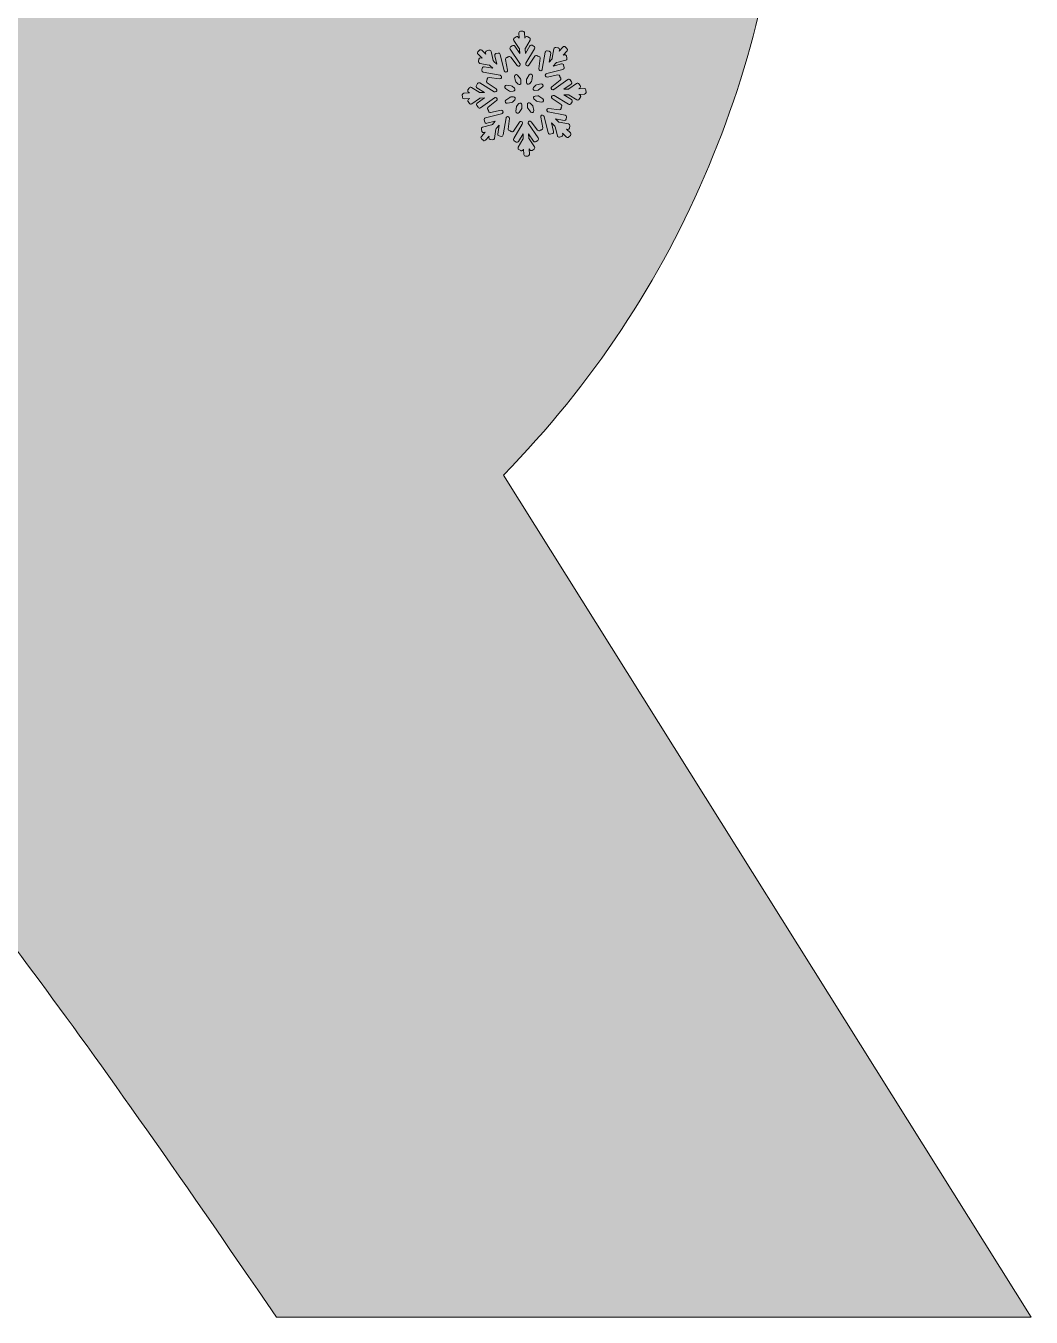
# Model space of a CAD drawing. Header units: millimetres. Extents: x 27 to 196, y -118 to -21.
# Drawn here: x 160.46 to 195.81, y -118.09 to -72.71 of the extents above; entities that cross this region are included whole.
import ezdxf

# ---------------------------------------------------------------- set-up
doc = ezdxf.new("R2010")
doc.units = ezdxf.units.MM
doc.header["$MEASUREMENT"] = 0
doc.layers.add('engraving', color=7, linetype='Continuous')
doc.layers.add('Layer 1', color=7, linetype='Continuous')

msp = doc.modelspace()

# ---------------------------------------------------------------- hatches: boundary and pattern name
at = {"layer": 'Layer 1'}
h = msp.add_hatch(color=2, dxfattribs=at)
h.dxf.hatch_style = 2
edge = h.paths.add_edge_path()
edge.add_spline(control_points=[(177.252, -88.497), (180.383, -85.287), (182.791, -81.667), (184.475, -77.633), (186.158, -73.601), (187.04, -69.511), (187.118, -65.36), (187.195, -61.211), (186.473, -57.139), (184.946, -53.146), (183.419, -49.152), (181.088, -45.59), (177.957, -42.458), (175.295, -39.718), (172.144, -37.448), (168.502, -35.646), (164.862, -33.846), (161.162, -32.945), (157.405, -32.945), (157.405, -32.945), (156.589, -32.945), (156.589, -32.945), (155.913, -32.496), (155.121, -32.21), (154.269, -32.145), (155.774, -31.03), (156.754, -29.246), (156.754, -27.23), (156.754, -23.849), (154.013, -21.109), (150.633, -21.109), (147.252, -21.109), (144.512, -23.849), (144.512, -27.23), (144.512, -29.246), (145.492, -31.03), (146.997, -32.145), (146.145, -32.21), (145.352, -32.496), (144.676, -32.945), (144.676, -32.945), (125.106, -32.945), (125.106, -32.945), (125.106, -32.945), (125.106, -118.094), (125.106, -118.094), (125.106, -118.094), (149.77, -118.094), (149.77, -118.094), (149.77, -118.094), (149.77, -99.772), (149.77, -99.772), (149.77, -99.225), (149.77, -98.559), (149.77, -97.776), (149.77, -96.994), (149.906, -96.406), (150.181, -96.014), (150.455, -95.622), (150.945, -95.584), (151.65, -95.896), (152.354, -96.21), (153.429, -97.149), (154.879, -98.715), (156.327, -100.282), (158.206, -102.611), (160.517, -105.704), (162.825, -108.797), (165.743, -112.926), (169.267, -118.094), (169.267, -118.094), (195.809, -118.094), (195.809, -118.094), (195.809, -118.094), (177.252, -88.497), (177.252, -88.497)], knot_values=[0, 0, 0, 0, 1, 1, 1, 2, 2, 2, 3, 3, 3, 4, 4, 4, 5, 5, 5, 6, 6, 6, 7, 7, 7, 8, 8, 8, 9, 9, 9, 10, 10, 10, 11, 11, 11, 12, 12, 12, 13, 13, 13, 14, 14, 14, 15, 15, 15, 16, 16, 16, 17, 17, 17, 18, 18, 18, 19, 19, 19, 20, 20, 20, 21, 21, 21, 22, 22, 22, 23, 23, 23, 24, 24, 24, 25, 25, 25, 25], degree=3, periodic=1)
edge = h.paths.add_edge_path()
edge.add_spline(control_points=[(146.825, -27.23), (146.825, -25.13), (148.533, -23.422), (150.633, -23.422), (152.732, -23.422), (154.44, -25.13), (154.44, -27.23), (154.44, -29.329), (152.732, -31.037), (150.633, -31.037), (148.533, -31.037), (146.825, -29.329), (146.825, -27.23)], knot_values=[0, 0, 0, 0, 1, 1, 1, 2, 2, 2, 3, 3, 3, 4, 4, 4, 4], degree=3, periodic=1)
edge = h.paths.add_edge_path()
edge.add_spline(control_points=[(160.928, -70.117), (159.36, -71.722), (157.443, -72.524), (155.173, -72.524), (155.173, -72.524), (149.535, -72.524), (149.535, -72.524), (149.535, -72.524), (149.535, -56.199), (149.535, -56.199), (149.535, -56.199), (155.173, -56.199), (155.173, -56.199), (157.443, -56.199), (159.36, -56.983), (160.928, -58.548), (162.493, -60.115), (163.277, -62.033), (163.277, -64.303), (163.277, -66.575), (162.493, -68.513), (160.928, -70.117)], knot_values=[0, 0, 0, 0, 1, 1, 1, 2, 2, 2, 3, 3, 3, 4, 4, 4, 5, 5, 5, 6, 6, 6, 7, 7, 7, 7], degree=3, periodic=1)

# ---------------------------------------------------------------- linework, layer by layer
at = {"layer": 'engraving', "lineweight": 0}
for points, knots in [([(180.153, -74.966), (180.152, -74.933), (180.124, -74.907), (180.091, -74.909), (180.091, -74.909), (179.901, -74.916), (179.901, -74.916), (179.901, -74.916), (179.936, -74.891), (179.936, -74.891), (179.963, -74.872), (179.969, -74.835), (179.951, -74.808), (179.951, -74.808), (179.907, -74.744), (179.907, -74.744), (179.888, -74.717), (179.85, -74.71), (179.823, -74.73), (179.823, -74.73), (179.554, -74.92), (179.554, -74.92), (179.544, -74.927), (179.533, -74.93), (179.522, -74.931), (179.522, -74.931), (179.376, -74.936), (179.376, -74.936), (179.376, -74.936), (179.632, -74.755), (179.632, -74.755), (179.659, -74.737), (179.666, -74.7), (179.647, -74.673), (179.647, -74.673), (179.603, -74.609), (179.603, -74.609), (179.584, -74.581), (179.546, -74.575), (179.519, -74.594), (179.519, -74.594), (179.029, -74.94), (179.029, -74.94), (179.019, -74.947), (179.008, -74.951), (178.997, -74.951), (178.997, -74.951), (178.994, -74.951), (178.994, -74.951), (178.936, -74.953), (178.909, -74.88), (178.955, -74.845), (178.955, -74.845), (179.249, -74.613), (179.249, -74.613), (179.275, -74.593), (179.279, -74.556), (179.259, -74.53), (179.259, -74.53), (179.25, -74.517), (179.25, -74.517), (179.244, -74.51), (179.24, -74.502), (179.238, -74.493), (179.238, -74.493), (179.235, -74.477), (179.235, -74.477), (179.229, -74.445), (179.198, -74.424), (179.165, -74.43), (179.165, -74.43), (178.794, -74.505), (178.794, -74.505), (178.737, -74.516), (178.699, -74.448), (178.738, -74.406), (178.738, -74.406), (178.744, -74.399), (178.744, -74.399), (178.752, -74.39), (178.762, -74.384), (178.774, -74.381), (178.774, -74.381), (179.343, -74.238), (179.343, -74.238), (179.375, -74.23), (179.395, -74.198), (179.387, -74.166), (179.387, -74.166), (179.368, -74.09), (179.368, -74.09), (179.36, -74.058), (179.328, -74.039), (179.296, -74.047), (179.296, -74.047), (178.997, -74.122), (178.997, -74.122), (178.997, -74.122), (179.1, -74.009), (179.1, -74.009), (179.108, -74), (179.118, -73.994), (179.13, -73.991), (179.13, -73.991), (179.442, -73.913), (179.442, -73.913), (179.474, -73.905), (179.493, -73.873), (179.485, -73.841), (179.485, -73.841), (179.466, -73.765), (179.466, -73.765), (179.458, -73.733), (179.426, -73.713), (179.394, -73.721), (179.394, -73.721), (179.353, -73.732), (179.353, -73.732), (179.353, -73.732), (179.487, -73.585), (179.487, -73.585), (179.509, -73.561), (179.508, -73.524), (179.484, -73.501), (179.484, -73.501), (179.427, -73.448), (179.427, -73.448), (179.403, -73.426), (179.365, -73.427), (179.342, -73.452), (179.342, -73.452), (179.214, -73.592), (179.214, -73.592), (179.214, -73.592), (179.222, -73.55), (179.222, -73.55), (179.227, -73.517), (179.206, -73.487), (179.173, -73.481), (179.173, -73.481), (179.098, -73.467), (179.098, -73.467), (179.065, -73.461), (179.034, -73.483), (179.028, -73.516), (179.028, -73.516), (178.971, -73.844), (178.971, -73.844), (178.969, -73.855), (178.964, -73.866), (178.956, -73.874), (178.956, -73.874), (178.858, -73.982), (178.858, -73.982), (178.858, -73.982), (178.913, -73.671), (178.913, -73.671), (178.918, -73.639), (178.897, -73.608), (178.864, -73.602), (178.864, -73.602), (178.789, -73.588), (178.789, -73.588), (178.756, -73.582), (178.725, -73.604), (178.719, -73.637), (178.719, -73.637), (178.615, -74.234), (178.615, -74.234), (178.613, -74.245), (178.608, -74.256), (178.601, -74.264), (178.601, -74.264), (178.601, -74.264), (178.601, -74.264), (178.561, -74.307), (178.49, -74.274), (178.497, -74.217), (178.497, -74.217), (178.542, -73.845), (178.542, -73.845), (178.546, -73.812), (178.523, -73.782), (178.491, -73.778), (178.491, -73.778), (178.476, -73.776), (178.476, -73.776), (178.467, -73.775), (178.458, -73.772), (178.45, -73.766), (178.45, -73.766), (178.439, -73.758), (178.439, -73.758), (178.411, -73.74), (178.374, -73.747), (178.355, -73.775), (178.355, -73.775), (178.147, -74.09), (178.147, -74.09), (178.115, -74.139), (178.04, -74.118), (178.037, -74.06), (178.037, -74.06), (178.037, -74.053), (178.037, -74.053), (178.037, -74.042), (178.039, -74.03), (178.045, -74.02), (178.045, -74.02), (178.348, -73.511), (178.348, -73.511), (178.364, -73.483), (178.355, -73.446), (178.327, -73.429), (178.327, -73.429), (178.261, -73.389), (178.261, -73.389), (178.233, -73.372), (178.196, -73.381), (178.179, -73.41), (178.179, -73.41), (178.022, -73.675), (178.022, -73.675), (178.022, -73.675), (178.016, -73.522), (178.016, -73.522), (178.015, -73.511), (178.018, -73.499), (178.024, -73.489), (178.024, -73.489), (178.19, -73.21), (178.19, -73.21), (178.206, -73.182), (178.197, -73.145), (178.169, -73.128), (178.169, -73.128), (178.104, -73.088), (178.104, -73.088), (178.075, -73.071), (178.038, -73.08), (178.021, -73.109), (178.021, -73.109), (178, -73.144), (178, -73.144), (178, -73.144), (177.992, -72.946), (177.992, -72.946), (177.991, -72.913), (177.963, -72.887), (177.93, -72.888), (177.93, -72.888), (177.854, -72.891), (177.854, -72.891), (177.821, -72.893), (177.795, -72.92), (177.796, -72.953), (177.796, -72.953), (177.804, -73.145), (177.804, -73.145), (177.804, -73.145), (177.781, -73.111), (177.781, -73.111), (177.762, -73.084), (177.724, -73.077), (177.697, -73.096), (177.697, -73.096), (177.634, -73.141), (177.634, -73.141), (177.607, -73.159), (177.601, -73.196), (177.619, -73.223), (177.619, -73.223), (177.809, -73.497), (177.809, -73.497), (177.815, -73.507), (177.819, -73.518), (177.819, -73.529), (177.819, -73.529), (177.825, -73.676), (177.825, -73.676), (177.825, -73.676), (177.647, -73.418), (177.647, -73.418), (177.628, -73.391), (177.591, -73.384), (177.564, -73.403), (177.564, -73.403), (177.501, -73.448), (177.501, -73.448), (177.474, -73.466), (177.468, -73.503), (177.486, -73.53), (177.486, -73.53), (177.83, -74.028), (177.83, -74.028), (177.837, -74.038), (177.841, -74.049), (177.841, -74.06), (177.841, -74.06), (177.841, -74.061), (177.841, -74.061), (177.843, -74.119), (177.77, -74.146), (177.734, -74.1), (177.734, -74.1), (177.508, -73.806), (177.508, -73.806), (177.487, -73.779), (177.449, -73.775), (177.423, -73.795), (177.423, -73.795), (177.412, -73.804), (177.412, -73.804), (177.405, -73.81), (177.396, -73.814), (177.387, -73.816), (177.387, -73.816), (177.373, -73.819), (177.373, -73.819), (177.341, -73.825), (177.32, -73.856), (177.326, -73.889), (177.326, -73.889), (177.4, -74.263), (177.4, -74.263), (177.411, -74.32), (177.343, -74.358), (177.3, -74.319), (177.3, -74.319), (177.297, -74.315), (177.297, -74.315), (177.288, -74.307), (177.282, -74.297), (177.28, -74.286), (177.28, -74.286), (177.137, -73.708), (177.137, -73.708), (177.129, -73.676), (177.096, -73.657), (177.064, -73.665), (177.064, -73.665), (176.99, -73.683), (176.99, -73.683), (176.958, -73.691), (176.939, -73.724), (176.946, -73.756), (176.946, -73.756), (177.021, -74.057), (177.021, -74.057), (177.021, -74.057), (176.911, -73.954), (176.911, -73.954), (176.902, -73.946), (176.896, -73.936), (176.893, -73.925), (176.893, -73.925), (176.815, -73.608), (176.815, -73.608), (176.807, -73.576), (176.775, -73.556), (176.743, -73.564), (176.743, -73.564), (176.668, -73.583), (176.668, -73.583), (176.636, -73.591), (176.617, -73.623), (176.625, -73.655), (176.625, -73.655), (176.635, -73.696), (176.635, -73.696), (176.635, -73.696), (176.491, -73.562), (176.491, -73.562), (176.467, -73.539), (176.429, -73.541), (176.407, -73.566), (176.407, -73.566), (176.354, -73.623), (176.354, -73.623), (176.332, -73.647), (176.334, -73.684), (176.358, -73.706), (176.358, -73.706), (176.498, -73.838), (176.498, -73.838), (176.498, -73.838), (176.457, -73.83), (176.457, -73.83), (176.424, -73.824), (176.393, -73.846), (176.388, -73.879), (176.388, -73.879), (176.374, -73.956), (176.374, -73.956), (176.369, -73.988), (176.39, -74.019), (176.422, -74.025), (176.422, -74.025), (176.747, -74.083), (176.747, -74.083), (176.758, -74.085), (176.769, -74.091), (176.777, -74.098), (176.777, -74.098), (176.884, -74.199), (176.884, -74.199), (176.884, -74.199), (176.578, -74.143), (176.578, -74.143), (176.545, -74.137), (176.514, -74.159), (176.508, -74.192), (176.508, -74.192), (176.495, -74.269), (176.495, -74.269), (176.489, -74.301), (176.511, -74.332), (176.543, -74.338), (176.543, -74.338), (177.133, -74.444), (177.133, -74.444), (177.144, -74.446), (177.155, -74.452), (177.163, -74.46), (177.163, -74.46), (177.166, -74.462), (177.166, -74.462), (177.208, -74.502), (177.175, -74.572), (177.118, -74.565), (177.118, -74.565), (176.75, -74.518), (176.75, -74.518), (176.717, -74.514), (176.687, -74.537), (176.683, -74.57), (176.683, -74.57), (176.681, -74.585), (176.681, -74.585), (176.68, -74.595), (176.677, -74.603), (176.672, -74.611), (176.672, -74.611), (176.663, -74.624), (176.663, -74.624), (176.645, -74.651), (176.653, -74.688), (176.68, -74.706), (176.68, -74.706), (176.996, -74.921), (176.996, -74.921), (177.044, -74.953), (177.023, -75.028), (176.965, -75.03), (176.965, -75.03), (176.958, -75.03), (176.958, -75.03), (176.946, -75.031), (176.934, -75.028), (176.924, -75.022), (176.924, -75.022), (176.421, -74.715), (176.421, -74.715), (176.393, -74.697), (176.355, -74.707), (176.338, -74.735), (176.338, -74.735), (176.299, -74.802), (176.299, -74.802), (176.282, -74.83), (176.291, -74.866), (176.319, -74.884), (176.319, -74.884), (176.584, -75.045), (176.584, -75.045), (176.584, -75.045), (176.433, -75.051), (176.433, -75.051), (176.421, -75.051), (176.41, -75.048), (176.4, -75.042), (176.4, -75.042), (176.124, -74.874), (176.124, -74.874), (176.095, -74.857), (176.058, -74.866), (176.041, -74.894), (176.041, -74.894), (176.002, -74.961), (176.002, -74.961), (175.985, -74.989), (175.994, -75.025), (176.022, -75.043), (176.022, -75.043), (176.059, -75.065), (176.059, -75.065), (176.059, -75.065), (175.863, -75.073), (175.863, -75.073), (175.83, -75.074), (175.804, -75.102), (175.805, -75.135), (175.805, -75.135), (175.809, -75.213), (175.809, -75.213), (175.81, -75.246), (175.838, -75.271), (175.871, -75.27), (175.871, -75.27), (176.061, -75.263), (176.061, -75.263), (176.061, -75.263), (176.025, -75.288), (176.025, -75.288), (175.999, -75.306), (175.992, -75.343), (176.011, -75.37), (176.011, -75.37), (176.055, -75.434), (176.055, -75.434), (176.074, -75.462), (176.111, -75.468), (176.139, -75.449), (176.139, -75.449), (176.408, -75.259), (176.408, -75.259), (176.417, -75.252), (176.429, -75.248), (176.44, -75.248), (176.44, -75.248), (176.585, -75.242), (176.585, -75.242), (176.585, -75.242), (176.329, -75.423), (176.329, -75.423), (176.302, -75.442), (176.296, -75.479), (176.314, -75.506), (176.314, -75.506), (176.359, -75.57), (176.359, -75.57), (176.378, -75.597), (176.415, -75.604), (176.442, -75.585), (176.442, -75.585), (176.933, -75.238), (176.933, -75.238), (176.942, -75.232), (176.953, -75.228), (176.965, -75.228), (176.965, -75.228), (176.968, -75.227), (176.968, -75.227), (177.025, -75.225), (177.052, -75.298), (177.007, -75.334), (177.007, -75.334), (176.713, -75.566), (176.713, -75.566), (176.687, -75.586), (176.683, -75.623), (176.702, -75.649), (176.702, -75.649), (176.712, -75.661), (176.712, -75.661), (176.717, -75.669), (176.721, -75.677), (176.723, -75.686), (176.723, -75.686), (176.726, -75.701), (176.726, -75.701), (176.732, -75.734), (176.764, -75.755), (176.796, -75.748), (176.796, -75.748), (177.168, -75.674), (177.168, -75.674), (177.224, -75.663), (177.262, -75.73), (177.224, -75.773), (177.224, -75.773), (177.217, -75.78), (177.217, -75.78), (177.209, -75.788), (177.199, -75.795), (177.188, -75.797), (177.188, -75.797), (176.618, -75.94), (176.618, -75.94), (176.586, -75.948), (176.567, -75.981), (176.575, -76.013), (176.575, -76.013), (176.594, -76.088), (176.594, -76.088), (176.601, -76.12), (176.634, -76.14), (176.666, -76.132), (176.666, -76.132), (176.964, -76.057), (176.964, -76.057), (176.964, -76.057), (176.862, -76.17), (176.862, -76.17), (176.854, -76.178), (176.843, -76.185), (176.832, -76.187), (176.832, -76.187), (176.52, -76.266), (176.52, -76.266), (176.488, -76.274), (176.469, -76.306), (176.476, -76.338), (176.476, -76.338), (176.495, -76.414), (176.495, -76.414), (176.503, -76.446), (176.536, -76.465), (176.568, -76.457), (176.568, -76.457), (176.608, -76.447), (176.608, -76.447), (176.608, -76.447), (176.475, -76.594), (176.475, -76.594), (176.453, -76.618), (176.454, -76.655), (176.478, -76.677), (176.478, -76.677), (176.535, -76.73), (176.535, -76.73), (176.559, -76.753), (176.597, -76.752), (176.619, -76.727), (176.619, -76.727), (176.747, -76.587), (176.747, -76.587), (176.747, -76.587), (176.74, -76.629), (176.74, -76.629), (176.734, -76.661), (176.756, -76.692), (176.788, -76.698), (176.788, -76.698), (176.864, -76.712), (176.864, -76.712), (176.896, -76.717), (176.928, -76.696), (176.933, -76.663), (176.933, -76.663), (176.99, -76.334), (176.99, -76.334), (176.992, -76.323), (176.997, -76.313), (177.005, -76.304), (177.005, -76.304), (177.103, -76.197), (177.103, -76.197), (177.103, -76.197), (177.049, -76.508), (177.049, -76.508), (177.043, -76.54), (177.065, -76.571), (177.097, -76.577), (177.097, -76.577), (177.173, -76.59), (177.173, -76.59), (177.205, -76.596), (177.237, -76.575), (177.242, -76.542), (177.242, -76.542), (177.346, -75.945), (177.346, -75.945), (177.348, -75.933), (177.353, -75.923), (177.361, -75.915), (177.361, -75.915), (177.361, -75.915), (177.361, -75.915), (177.4, -75.872), (177.471, -75.904), (177.464, -75.962), (177.464, -75.962), (177.419, -76.334), (177.419, -76.334), (177.415, -76.367), (177.438, -76.396), (177.471, -76.401), (177.471, -76.401), (177.485, -76.402), (177.485, -76.402), (177.494, -76.404), (177.503, -76.407), (177.511, -76.412), (177.511, -76.412), (177.523, -76.42), (177.523, -76.42), (177.551, -76.439), (177.588, -76.431), (177.606, -76.404), (177.606, -76.404), (177.815, -76.088), (177.815, -76.088), (177.847, -76.04), (177.922, -76.061), (177.924, -76.119), (177.924, -76.119), (177.925, -76.125), (177.925, -76.125), (177.925, -76.137), (177.922, -76.148), (177.916, -76.158), (177.916, -76.158), (177.614, -76.668), (177.614, -76.668), (177.597, -76.696), (177.606, -76.733), (177.634, -76.75), (177.634, -76.75), (177.7, -76.79), (177.7, -76.79), (177.728, -76.807), (177.766, -76.798), (177.783, -76.769), (177.783, -76.769), (177.94, -76.504), (177.94, -76.504), (177.94, -76.504), (177.946, -76.656), (177.946, -76.656), (177.947, -76.668), (177.944, -76.679), (177.938, -76.689), (177.938, -76.689), (177.772, -76.969), (177.772, -76.969), (177.755, -76.997), (177.764, -77.034), (177.792, -77.051), (177.792, -77.051), (177.858, -77.091), (177.858, -77.091), (177.886, -77.108), (177.924, -77.099), (177.94, -77.07), (177.94, -77.07), (177.961, -77.035), (177.961, -77.035), (177.961, -77.035), (177.969, -77.233), (177.969, -77.233), (177.971, -77.266), (177.998, -77.292), (178.031, -77.29), (178.031, -77.29), (178.108, -77.287), (178.108, -77.287), (178.141, -77.286), (178.167, -77.258), (178.165, -77.225), (178.165, -77.225), (178.158, -77.034), (178.158, -77.034), (178.158, -77.034), (178.181, -77.068), (178.181, -77.068), (178.2, -77.095), (178.237, -77.102), (178.264, -77.083), (178.264, -77.083), (178.327, -77.038), (178.327, -77.038), (178.354, -77.019), (178.361, -76.982), (178.342, -76.955), (178.342, -76.955), (178.153, -76.681), (178.153, -76.681), (178.146, -76.672), (178.143, -76.661), (178.142, -76.65), (178.142, -76.65), (178.136, -76.503), (178.136, -76.503), (178.136, -76.503), (178.314, -76.761), (178.314, -76.761), (178.333, -76.788), (178.371, -76.795), (178.398, -76.776), (178.398, -76.776), (178.461, -76.731), (178.461, -76.731), (178.488, -76.712), (178.494, -76.675), (178.475, -76.648), (178.475, -76.648), (178.131, -76.15), (178.131, -76.15), (178.125, -76.141), (178.121, -76.13), (178.121, -76.119), (178.121, -76.119), (178.121, -76.118), (178.121, -76.118), (178.118, -76.06), (178.192, -76.033), (178.228, -76.079), (178.228, -76.079), (178.454, -76.373), (178.454, -76.373), (178.474, -76.399), (178.512, -76.404), (178.538, -76.383), (178.538, -76.383), (178.549, -76.375), (178.549, -76.375), (178.557, -76.369), (178.565, -76.365), (178.575, -76.363), (178.575, -76.363), (178.589, -76.36), (178.589, -76.36), (178.621, -76.354), (178.642, -76.322), (178.636, -76.29), (178.636, -76.29), (178.562, -75.915), (178.562, -75.915), (178.55, -75.858), (178.619, -75.82), (178.661, -75.86), (178.661, -75.86), (178.665, -75.863), (178.665, -75.863), (178.673, -75.871), (178.679, -75.882), (178.682, -75.893), (178.682, -75.893), (178.825, -76.47), (178.825, -76.47), (178.833, -76.502), (178.865, -76.522), (178.897, -76.514), (178.897, -76.514), (178.972, -76.495), (178.972, -76.495), (179.004, -76.487), (179.023, -76.455), (179.015, -76.423), (179.015, -76.423), (178.94, -76.121), (178.94, -76.121), (178.94, -76.121), (179.051, -76.225), (179.051, -76.225), (179.059, -76.232), (179.065, -76.243), (179.068, -76.254), (179.068, -76.254), (179.147, -76.571), (179.147, -76.571), (179.155, -76.603), (179.187, -76.622), (179.219, -76.614), (179.219, -76.614), (179.293, -76.596), (179.293, -76.596), (179.325, -76.588), (179.345, -76.555), (179.337, -76.523), (179.337, -76.523), (179.327, -76.482), (179.327, -76.482), (179.327, -76.482), (179.47, -76.617), (179.47, -76.617), (179.494, -76.639), (179.533, -76.638), (179.555, -76.613), (179.555, -76.613), (179.607, -76.556), (179.607, -76.556), (179.629, -76.532), (179.628, -76.495), (179.604, -76.472), (179.604, -76.472), (179.464, -76.341), (179.464, -76.341), (179.464, -76.341), (179.505, -76.348), (179.505, -76.348), (179.537, -76.354), (179.568, -76.333), (179.574, -76.3), (179.574, -76.3), (179.587, -76.223), (179.587, -76.223), (179.593, -76.191), (179.571, -76.16), (179.539, -76.154), (179.539, -76.154), (179.215, -76.095), (179.215, -76.095), (179.204, -76.093), (179.193, -76.088), (179.185, -76.08), (179.185, -76.08), (179.077, -75.98), (179.077, -75.98), (179.077, -75.98), (179.384, -76.035), (179.384, -76.035), (179.417, -76.041), (179.448, -76.019), (179.454, -75.987), (179.454, -75.987), (179.467, -75.91), (179.467, -75.91), (179.473, -75.878), (179.451, -75.847), (179.419, -75.841), (179.419, -75.841), (178.829, -75.734), (178.829, -75.734), (178.817, -75.732), (178.807, -75.727), (178.798, -75.719), (178.798, -75.719), (178.796, -75.717), (178.796, -75.717), (178.753, -75.677), (178.786, -75.606), (178.844, -75.614), (178.844, -75.614), (179.212, -75.66), (179.212, -75.66), (179.244, -75.665), (179.274, -75.641), (179.278, -75.608), (179.278, -75.608), (179.28, -75.593), (179.28, -75.593), (179.281, -75.584), (179.285, -75.575), (179.29, -75.568), (179.29, -75.568), (179.298, -75.555), (179.298, -75.555), (179.316, -75.528), (179.309, -75.491), (179.282, -75.473), (179.282, -75.473), (178.965, -75.258), (178.965, -75.258), (178.917, -75.226), (178.939, -75.151), (178.996, -75.149), (178.996, -75.149), (179.004, -75.149), (179.004, -75.149), (179.015, -75.148), (179.027, -75.151), (179.037, -75.157), (179.037, -75.157), (179.541, -75.464), (179.541, -75.464), (179.569, -75.481), (179.606, -75.472), (179.623, -75.443), (179.623, -75.443), (179.663, -75.377), (179.663, -75.377), (179.679, -75.349), (179.67, -75.312), (179.642, -75.295), (179.642, -75.295), (179.378, -75.134), (179.378, -75.134), (179.378, -75.134), (179.528, -75.128), (179.528, -75.128), (179.54, -75.128), (179.552, -75.131), (179.562, -75.137), (179.562, -75.137), (179.838, -75.305), (179.838, -75.305), (179.866, -75.322), (179.903, -75.313), (179.92, -75.284), (179.92, -75.284), (179.96, -75.218), (179.96, -75.218), (179.976, -75.189), (179.967, -75.153), (179.939, -75.136), (179.939, -75.136), (179.903, -75.114), (179.903, -75.114), (179.903, -75.114), (180.099, -75.106), (180.099, -75.106), (180.132, -75.105), (180.157, -75.077), (180.156, -75.044), (180.156, -75.044), (180.153, -74.966), (180.153, -74.966)], [0, 0, 0, 0, 1, 1, 1, 2, 2, 2, 3, 3, 3, 4, 4, 4, 5, 5, 5, 6, 6, 6, 7, 7, 7, 8, 8, 8, 9, 9, 9, 10, 10, 10, 11, 11, 11, 12, 12, 12, 13, 13, 13, 14, 14, 14, 15, 15, 15, 16, 16, 16, 17, 17, 17, 18, 18, 18, 19, 19, 19, 20, 20, 20, 21, 21, 21, 22, 22, 22, 23, 23, 23, 24, 24, 24, 25, 25, 25, 26, 26, 26, 27, 27, 27, 28, 28, 28, 29, 29, 29, 30, 30, 30, 31, 31, 31, 32, 32, 32, 33, 33, 33, 34, 34, 34, 35, 35, 35, 36, 36, 36, 37, 37, 37, 38, 38, 38, 39, 39, 39, 40, 40, 40, 41, 41, 41, 42, 42, 42, 43, 43, 43, 44, 44, 44, 45, 45, 45, 46, 46, 46, 47, 47, 47, 48, 48, 48, 49, 49, 49, 50, 50, 50, 51, 51, 51, 52, 52, 52, 53, 53, 53, 54, 54, 54, 55, 55, 55, 56, 56, 56, 57, 57, 57, 58, 58, 58, 59, 59, 59, 60, 60, 60, 61, 61, 61, 62, 62, 62, 63, 63, 63, 64, 64, 64, 65, 65, 65, 66, 66, 66, 67, 67, 67, 68, 68, 68, 69, 69, 69, 70, 70, 70, 71, 71, 71, 72, 72, 72, 73, 73, 73, 74, 74, 74, 75, 75, 75, 76, 76, 76, 77, 77, 77, 78, 78, 78, 79, 79, 79, 80, 80, 80, 81, 81, 81, 82, 82, 82, 83, 83, 83, 84, 84, 84, 85, 85, 85, 86, 86, 86, 87, 87, 87, 88, 88, 88, 89, 89, 89, 90, 90, 90, 91, 91, 91, 92, 92, 92, 93, 93, 93, 94, 94, 94, 95, 95, 95, 96, 96, 96, 97, 97, 97, 98, 98, 98, 99, 99, 99, 100, 100, 100, 101, 101, 101, 102, 102, 102, 103, 103, 103, 104, 104, 104, 105, 105, 105, 106, 106, 106, 107, 107, 107, 108, 108, 108, 109, 109, 109, 110, 110, 110, 111, 111, 111, 112, 112, 112, 113, 113, 113, 114, 114, 114, 115, 115, 115, 116, 116, 116, 117, 117, 117, 118, 118, 118, 119, 119, 119, 120, 120, 120, 121, 121, 121, 122, 122, 122, 123, 123, 123, 124, 124, 124, 125, 125, 125, 126, 126, 126, 127, 127, 127, 128, 128, 128, 129, 129, 129, 130, 130, 130, 131, 131, 131, 132, 132, 132, 133, 133, 133, 134, 134, 134, 135, 135, 135, 136, 136, 136, 137, 137, 137, 138, 138, 138, 139, 139, 139, 140, 140, 140, 141, 141, 141, 142, 142, 142, 143, 143, 143, 144, 144, 144, 145, 145, 145, 146, 146, 146, 147, 147, 147, 148, 148, 148, 149, 149, 149, 150, 150, 150, 151, 151, 151, 152, 152, 152, 153, 153, 153, 154, 154, 154, 155, 155, 155, 156, 156, 156, 157, 157, 157, 158, 158, 158, 159, 159, 159, 160, 160, 160, 161, 161, 161, 162, 162, 162, 163, 163, 163, 164, 164, 164, 165, 165, 165, 166, 166, 166, 167, 167, 167, 168, 168, 168, 169, 169, 169, 170, 170, 170, 171, 171, 171, 172, 172, 172, 173, 173, 173, 174, 174, 174, 175, 175, 175, 176, 176, 176, 177, 177, 177, 178, 178, 178, 179, 179, 179, 180, 180, 180, 181, 181, 181, 182, 182, 182, 183, 183, 183, 184, 184, 184, 185, 185, 185, 186, 186, 186, 187, 187, 187, 188, 188, 188, 189, 189, 189, 190, 190, 190, 191, 191, 191, 192, 192, 192, 193, 193, 193, 194, 194, 194, 195, 195, 195, 196, 196, 196, 197, 197, 197, 198, 198, 198, 199, 199, 199, 200, 200, 200, 201, 201, 201, 202, 202, 202, 203, 203, 203, 204, 204, 204, 205, 205, 205, 206, 206, 206, 207, 207, 207, 208, 208, 208, 209, 209, 209, 210, 210, 210, 211, 211, 211, 212, 212, 212, 213, 213, 213, 214, 214, 214, 215, 215, 215, 216, 216, 216, 217, 217, 217, 218, 218, 218, 219, 219, 219, 220, 220, 220, 221, 221, 221, 222, 222, 222, 223, 223, 223, 224, 224, 224, 225, 225, 225, 226, 226, 226, 227, 227, 227, 228, 228, 228, 229, 229, 229, 230, 230, 230, 231, 231, 231, 232, 232, 232, 233, 233, 233, 234, 234, 234, 235, 235, 235, 236, 236, 236, 237, 237, 237, 238, 238, 238, 239, 239, 239, 240, 240, 240, 241, 241, 241, 242, 242, 242, 243, 243, 243, 244, 244, 244, 245, 245, 245, 246, 246, 246, 247, 247, 247, 248, 248, 248, 249, 249, 249, 250, 250, 250, 251, 251, 251, 252, 252, 252, 253, 253, 253, 254, 254, 254, 255, 255, 255, 256, 256, 256, 257, 257, 257, 258, 258, 258, 259, 259, 259, 260, 260, 260, 261, 261, 261, 262, 262, 262, 263, 263, 263, 264, 264, 264, 265, 265, 265, 266, 266, 266, 267, 267, 267, 268, 268, 268, 269, 269, 269, 270, 270, 270, 271, 271, 271, 272, 272, 272, 273, 273, 273, 274, 274, 274, 275, 275, 275, 276, 276, 276, 277, 277, 277, 278, 278, 278, 279, 279, 279, 280, 280, 280, 281, 281, 281, 282, 282, 282, 283, 283, 283, 284, 284, 284, 285, 285, 285, 286, 286, 286, 287, 287, 287, 288, 288, 288, 289, 289, 289, 290, 290, 290, 291, 291, 291, 292, 292, 292, 293, 293, 293, 294, 294, 294, 295, 295, 295, 296, 296, 296, 297, 297, 297, 298, 298, 298, 299, 299, 299, 300, 300, 300, 301, 301, 301, 302, 302, 302, 303, 303, 303, 304, 304, 304, 305, 305, 305, 306, 306, 306, 307, 307, 307, 308, 308, 308, 309, 309, 309, 310, 310, 310, 311, 311, 311, 312, 312, 312, 313, 313, 313, 314, 314, 314, 315, 315, 315, 316, 316, 316, 317, 317, 317, 318, 318, 318, 319, 319, 319, 320, 320, 320, 321, 321, 321, 322, 322, 322, 323, 323, 323, 324, 324, 324, 325, 325, 325, 326, 326, 326, 327, 327, 327, 328, 328, 328, 329, 329, 329, 330, 330, 330, 331, 331, 331, 332, 332, 332, 333, 333, 333, 334, 334, 334, 335, 335, 335, 336, 336, 336, 336]), ([(177.751, -74.443), (177.751, -74.443), (177.851, -74.573), (177.851, -74.573), (177.858, -74.583), (177.863, -74.595), (177.863, -74.607), (177.863, -74.607), (177.867, -74.709), (177.867, -74.709), (177.869, -74.762), (177.806, -74.791), (177.767, -74.755), (177.767, -74.755), (177.695, -74.687), (177.695, -74.687), (177.686, -74.679), (177.679, -74.668), (177.677, -74.655), (177.677, -74.655), (177.645, -74.491), (177.645, -74.491), (177.632, -74.43), (177.712, -74.393), (177.751, -74.443)], [0, 0, 0, 0, 1, 1, 1, 2, 2, 2, 3, 3, 3, 4, 4, 4, 5, 5, 5, 6, 6, 6, 7, 7, 7, 8, 8, 8, 8]), ([(178.063, -74.701), (178.063, -74.701), (178.059, -74.6), (178.059, -74.6), (178.059, -74.588), (178.062, -74.576), (178.069, -74.565), (178.069, -74.565), (178.16, -74.427), (178.16, -74.427), (178.195, -74.375), (178.277, -74.405), (178.269, -74.468), (178.269, -74.468), (178.249, -74.633), (178.249, -74.633), (178.247, -74.645), (178.242, -74.657), (178.234, -74.666), (178.234, -74.666), (178.167, -74.739), (178.167, -74.739), (178.131, -74.779), (178.065, -74.755), (178.063, -74.701)], [0, 0, 0, 0, 1, 1, 1, 2, 2, 2, 3, 3, 3, 4, 4, 4, 5, 5, 5, 6, 6, 6, 7, 7, 7, 8, 8, 8, 8]), ([(177.463, -74.999), (177.463, -74.999), (177.323, -74.904), (177.323, -74.904), (177.271, -74.869), (177.301, -74.787), (177.364, -74.795), (177.364, -74.795), (177.528, -74.816), (177.528, -74.816), (177.541, -74.818), (177.552, -74.823), (177.561, -74.832), (177.561, -74.832), (177.636, -74.902), (177.636, -74.902), (177.675, -74.938), (177.651, -75.003), (177.598, -75.005), (177.598, -75.005), (177.499, -75.009), (177.499, -75.009), (177.486, -75.01), (177.473, -75.006), (177.463, -74.999)], [0, 0, 0, 0, 1, 1, 1, 2, 2, 2, 3, 3, 3, 4, 4, 4, 5, 5, 5, 6, 6, 6, 7, 7, 7, 8, 8, 8, 8]), ([(178.309, -74.876), (178.309, -74.876), (178.378, -74.801), (178.378, -74.801), (178.386, -74.791), (178.397, -74.785), (178.41, -74.782), (178.41, -74.782), (178.574, -74.75), (178.574, -74.75), (178.636, -74.737), (178.672, -74.816), (178.623, -74.855), (178.623, -74.855), (178.49, -74.959), (178.49, -74.959), (178.481, -74.967), (178.468, -74.972), (178.456, -74.972), (178.456, -74.972), (178.355, -74.976), (178.355, -74.976), (178.302, -74.978), (178.273, -74.915), (178.309, -74.876)], [0, 0, 0, 0, 1, 1, 1, 2, 2, 2, 3, 3, 3, 4, 4, 4, 5, 5, 5, 6, 6, 6, 7, 7, 7, 8, 8, 8, 8]), ([(177.653, -75.303), (177.653, -75.303), (177.584, -75.378), (177.584, -75.378), (177.575, -75.387), (177.564, -75.394), (177.552, -75.396), (177.552, -75.396), (177.388, -75.429), (177.388, -75.429), (177.326, -75.441), (177.29, -75.362), (177.339, -75.324), (177.339, -75.324), (177.471, -75.219), (177.471, -75.219), (177.481, -75.212), (177.493, -75.207), (177.506, -75.207), (177.506, -75.207), (177.606, -75.203), (177.606, -75.203), (177.659, -75.201), (177.689, -75.264), (177.653, -75.303)], [0, 0, 0, 0, 1, 1, 1, 2, 2, 2, 3, 3, 3, 4, 4, 4, 5, 5, 5, 6, 6, 6, 7, 7, 7, 8, 8, 8, 8]), ([(178.499, -75.18), (178.499, -75.18), (178.639, -75.275), (178.639, -75.275), (178.691, -75.31), (178.66, -75.391), (178.598, -75.383), (178.598, -75.383), (178.433, -75.362), (178.433, -75.362), (178.421, -75.361), (178.409, -75.355), (178.4, -75.347), (178.4, -75.347), (178.325, -75.277), (178.325, -75.277), (178.286, -75.24), (178.311, -75.175), (178.364, -75.173), (178.364, -75.173), (178.463, -75.169), (178.463, -75.169), (178.476, -75.169), (178.488, -75.173), (178.499, -75.18)], [0, 0, 0, 0, 1, 1, 1, 2, 2, 2, 3, 3, 3, 4, 4, 4, 5, 5, 5, 6, 6, 6, 7, 7, 7, 8, 8, 8, 8]), ([(177.898, -75.477), (177.898, -75.477), (177.902, -75.578), (177.902, -75.578), (177.903, -75.591), (177.9, -75.603), (177.893, -75.614), (177.893, -75.614), (177.802, -75.751), (177.802, -75.751), (177.767, -75.804), (177.685, -75.774), (177.693, -75.711), (177.693, -75.711), (177.713, -75.546), (177.713, -75.546), (177.714, -75.533), (177.719, -75.522), (177.728, -75.513), (177.728, -75.513), (177.795, -75.439), (177.795, -75.439), (177.831, -75.4), (177.896, -75.424), (177.898, -75.477)], [0, 0, 0, 0, 1, 1, 1, 2, 2, 2, 3, 3, 3, 4, 4, 4, 5, 5, 5, 6, 6, 6, 7, 7, 7, 8, 8, 8, 8]), ([(178.211, -75.735), (178.211, -75.735), (178.111, -75.605), (178.111, -75.605), (178.103, -75.595), (178.099, -75.584), (178.098, -75.571), (178.098, -75.571), (178.094, -75.47), (178.094, -75.47), (178.092, -75.417), (178.156, -75.388), (178.195, -75.424), (178.195, -75.424), (178.267, -75.491), (178.267, -75.491), (178.276, -75.5), (178.282, -75.511), (178.285, -75.523), (178.285, -75.523), (178.317, -75.687), (178.317, -75.687), (178.329, -75.749), (178.249, -75.785), (178.211, -75.735)], [0, 0, 0, 0, 1, 1, 1, 2, 2, 2, 3, 3, 3, 4, 4, 4, 5, 5, 5, 6, 6, 6, 7, 7, 7, 8, 8, 8, 8])]:
    msp.add_open_spline(points, degree=3, knots=knots, dxfattribs=at)
at = {"layer": 'Layer 1', "lineweight": 0}
msp.add_open_spline([(177.252, -88.497), (180.383, -85.287), (182.791, -81.667), (184.475, -77.633), (186.158, -73.601), (187.04, -69.511), (187.118, -65.36), (187.195, -61.211), (186.473, -57.139), (184.946, -53.146), (183.419, -49.152), (181.088, -45.59), (177.957, -42.458), (175.295, -39.718), (172.144, -37.448), (168.502, -35.646), (164.862, -33.846), (161.162, -32.945), (157.405, -32.945), (157.405, -32.945), (156.589, -32.945), (156.589, -32.945), (155.913, -32.496), (155.121, -32.21), (154.269, -32.145), (155.774, -31.03), (156.754, -29.246), (156.754, -27.23), (156.754, -23.849), (154.013, -21.109), (150.633, -21.109), (147.252, -21.109), (144.512, -23.849), (144.512, -27.23), (144.512, -29.246), (145.492, -31.03), (146.997, -32.145), (146.145, -32.21), (145.352, -32.496), (144.676, -32.945), (144.676, -32.945), (125.106, -32.945), (125.106, -32.945), (125.106, -32.945), (125.106, -118.094), (125.106, -118.094), (125.106, -118.094), (149.77, -118.094), (149.77, -118.094), (149.77, -118.094), (149.77, -99.772), (149.77, -99.772), (149.77, -99.225), (149.77, -98.559), (149.77, -97.776), (149.77, -96.994), (149.906, -96.406), (150.181, -96.014), (150.455, -95.622), (150.945, -95.584), (151.65, -95.896), (152.354, -96.21), (153.429, -97.149), (154.879, -98.715), (156.327, -100.282), (158.206, -102.611), (160.517, -105.704), (162.825, -108.797), (165.743, -112.926), (169.267, -118.094), (169.267, -118.094), (195.809, -118.094), (195.809, -118.094), (195.809, -118.094), (177.252, -88.497), (177.252, -88.497)], degree=3, knots=[0, 0, 0, 0, 1, 1, 1, 2, 2, 2, 3, 3, 3, 4, 4, 4, 5, 5, 5, 6, 6, 6, 7, 7, 7, 8, 8, 8, 9, 9, 9, 10, 10, 10, 11, 11, 11, 12, 12, 12, 13, 13, 13, 14, 14, 14, 15, 15, 15, 16, 16, 16, 17, 17, 17, 18, 18, 18, 19, 19, 19, 20, 20, 20, 21, 21, 21, 22, 22, 22, 23, 23, 23, 24, 24, 24, 25, 25, 25, 25], dxfattribs=at)

doc.saveas('drawing.dxf')
